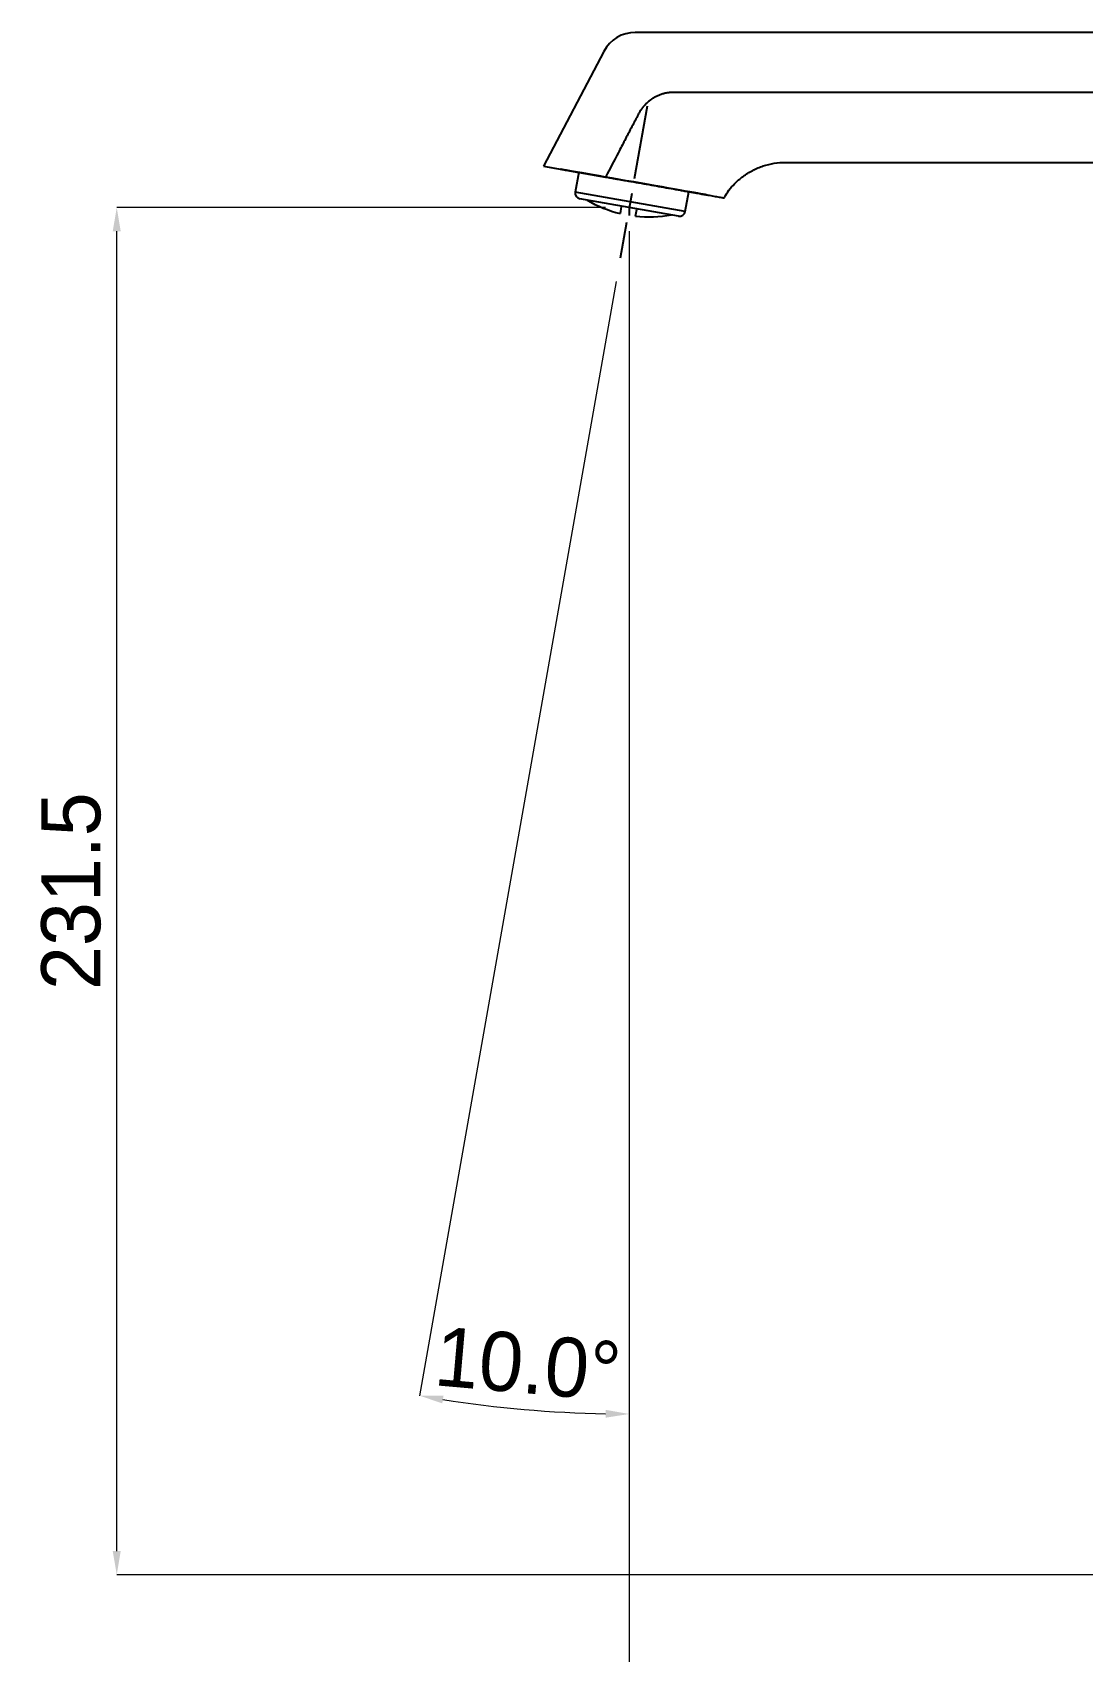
# Model space of a CAD drawing. Extents: x 828 to 1855, y 0 to 752.
# Drawn here: x 1226.5 to 1404.1, y 260.8 to 534.8 of the extents above; entities that cross this region are included whole.
import ezdxf

# ---------------------------------------------------------------- set-up
doc = ezdxf.new("R2010")
doc.units = 0
doc.header["$LTSCALE"] = 10
doc.header["$MEASUREMENT"] = 0
doc.header["$PDMODE"] = 3
doc.header["$PDSIZE"] = -10
doc.linetypes.add('CENTER', pattern=[2, 1.25, -0.25, 0.25, -0.25])
doc.layers.get('0').update_dxf_attribs({"linetype": 'CONTINUOUS'})
doc.layers.get('DEFPOINTS').update_dxf_attribs({"linetype": 'CONTINUOUS'})
doc.layers.add('1', color=7, linetype='CONTINUOUS')
doc.styles.add('Daelim Dimension', font='')
doc.styles.get('Daelim Dimension').set_extended_font_data('나눔고딕')
doc.dimstyles.new('DEFAULT', dxfattribs={"dimscale": 2, "dimtxt": 2, "dimasz": 2, "dimexe": 0, "dimexo": 2, "dimgap": 1, "dimtad": 1, "dimdec": 0, "dimzin": 9, "dimdsep": 46, "dimtxsty": 'Daelim Dimension', "dimcen": 0.5, "dimclrd": 5, "dimclre": 5, "dimclrt": 256, "dimadec": 1, "dimazin": 0, "dimtfac": 1, "dimtdec": 0, "dimtix": 1, "dimtmove": 0, "dimatfit": 3, "dimfxl": 1, "dimtolj": 1, "dimtzin": 1, "dimlwd": 9, "dimlwe": 9, "dimarcsym": 0})

# ---------------------------------------------------------------- blocks, each defined once
blk = doc.blocks.new('*D15')
at = {"color": 5, "lineweight": 9, "ltscale": 0.5, "transparency": 16777216}
for p, q in [((1327.41, 501.11), (1327.41, 223.81)), ((1486.88, 270.25), (1486.88, 223.81)), ((1331.41, 223.81), (1482.88, 223.81))]:
    blk.add_line(p, q, dxfattribs=at)
at = {"color": 5, "ltscale": 0.5, "transparency": 16777216}
for points in [[(1331.41, 224.48), (1331.41, 223.15), (1327.41, 223.81)], [(1482.88, 224.48), (1482.88, 223.15), (1486.88, 223.81)]]:
    blk.add_solid(points, dxfattribs=at)
at = {"layer": 'DEFPOINTS', "color": 0, "ltscale": 0.5, "transparency": 16777216}
for p in [(1327.41, 505.11), (1486.88, 274.25), (1486.88, 223.81)]:
    blk.add_point(p, dxfattribs=at)
at = {"color": 7, "lineweight": -3, "ltscale": 0.5, "transparency": 16777216, "insert": (1407.14, 231.52), "char_height": 10, "attachment_point": 5, "style": 'Daelim Dimension'}
blk.add_mtext('\\A1;159.5', dxfattribs=at)
blk = doc.blocks.new('*D16')
at = {"color": 5, "lineweight": 9, "ltscale": 0.5, "transparency": 16777216}
for p, q in [((1327.41, 499.78), (1327.41, 300.96)), ((1325.2, 492.58), (1291.96, 304.06))]:
    blk.add_line(p, q, dxfattribs=at)
blk.add_arc((1327.41, 505.11), 204.16, 261.1226, 268.8774, dxfattribs=at)
at = {"color": 5, "ltscale": 0.5, "transparency": 16777216}
for points in [[(1295.79, 302.75), (1296.01, 304.06), (1291.96, 304.06)], [(1323.41, 301.66), (1323.4, 300.33), (1327.41, 300.96)]]:
    blk.add_solid(points, dxfattribs=at)
at = {"layer": 'DEFPOINTS', "color": 0, "ltscale": 0.5, "transparency": 16777216}
for p in [(1330.43, 522.26), (1327.41, 505.11), (1327.41, 503.78), (1325.89, 496.52), (1303.71, 302.34)]:
    blk.add_point(p, dxfattribs=at)
at = {"color": 7, "lineweight": -3, "ltscale": 0.5, "transparency": 16777216, "insert": (1310.28, 309.39), "char_height": 10, "attachment_point": 5, "rotation": 355, "style": 'Daelim Dimension'}
blk.add_mtext('\\A1;10.0°', dxfattribs=at)
blk = doc.blocks.new('*D17')
at = {"color": 5, "lineweight": 9, "ltscale": 0.5, "transparency": 16777216}
for p, q in [((1323.41, 505.11), (1240.73, 505.11)), ((1240.73, 277.75), (1240.73, 501.11)), ((1455.88, 273.75), (1240.73, 273.75))]:
    blk.add_line(p, q, dxfattribs=at)
at = {"color": 5, "ltscale": 0.5, "transparency": 16777216}
for points in [[(1240.06, 501.11), (1241.4, 501.11), (1240.73, 505.11)], [(1240.06, 277.75), (1241.4, 277.75), (1240.73, 273.75)]]:
    blk.add_solid(points, dxfattribs=at)
at = {"layer": 'DEFPOINTS', "color": 0, "ltscale": 0.5, "transparency": 16777216}
for p in [(1240.73, 505.11), (1327.41, 505.11), (1459.88, 273.75)]:
    blk.add_point(p, dxfattribs=at)
at = {"color": 7, "lineweight": -3, "ltscale": 0.5, "transparency": 16777216, "insert": (1233.03, 389.43), "char_height": 10, "attachment_point": 5, "rotation": 90, "style": 'Daelim Dimension'}
blk.add_mtext('\\A1;231.5', dxfattribs=at)

msp = doc.modelspace()

# ---------------------------------------------------------------- linework, layer by layer
at = {"ltscale": 0.5}
msp.add_line((1327.41, 505.11), (1327.41, 503.78), dxfattribs=at)
at = {"layer": '1', "color": 7, "linetype": 'Continuous', "lineweight": -3}
for p, q in [((1465.96, 534.75), (1328.44, 534.75)), ((1323.13, 531.54), (1312.92, 512.1)), ((1312.92, 512.1), (1318.86, 511.06)), ((1312.93, 512.12), (1323.41, 510.27)), ((1318.86, 511.07), (1318.27, 507.74)), ((1336.89, 504.46), (1318.27, 507.74)), ((1336.89, 504.46), (1337.47, 507.79)), ((1335.73, 503.65), (1319.08, 506.58)), ((1325.91, 504.1), (1326.11, 505.24)), ((1328.47, 503.65), (1328.67, 504.79))]:
    msp.add_line(p, q, dxfattribs=at)
at = {"layer": '1', "color": 1, "linetype": 'CENTER', "lineweight": -3}
msp.add_line((1330.43, 522.26), (1325.89, 496.52), dxfattribs=at)
at = {"layer": '1', "color": 7, "linetype": 'Continuous', "lineweight": -3}
for centre, radius, start, end in [((1328.44, 528.75), 6, 90, 152.3041), ((1319.26, 507.57), 1, 170, 260), ((1330.79, 524.32), 20.8, 239.636, 256.4167), ((1335.9, 504.63), 1, 260, 350), ((1330.79, 524.32), 20.8, 263.5833, 280.364)]:
    msp.add_arc(centre, radius, start, end, dxfattribs=at)
for start_param, end_param in [(3.141656, 6.283185), (0, 0.713142), (2.427568, 3.141656)]:
    msp.add_ellipse((1328.17, 509.43), major_axis=(-12.31, 2.17), ratio=0.000346, start_param=start_param, end_param=end_param, dxfattribs=at)
for points, knots in [([(1464.45, 524.57), (1439.65, 524.57), (1414.84, 524.58), (1377.64, 524.58), (1365.24, 524.59), (1351.28, 524.59), (1349.73, 524.59), (1347.41, 524.59), (1346.63, 524.59), (1345.08, 524.59), (1343.92, 524.59), (1342.76, 524.59), (1341.98, 524.59), (1341.59, 524.59), (1340.43, 524.59), (1339.66, 524.59), (1338.49, 524.59), (1338.11, 524.59), (1337.53, 524.59), (1337.33, 524.59), (1336.94, 524.59), (1336.75, 524.59), (1336.36, 524.59), (1336.17, 524.59), (1335.78, 524.59), (1335.59, 524.6), (1335.2, 524.6), (1335.01, 524.6), (1334.62, 524.58), (1334.43, 524.57), (1334.14, 524.55), (1334.04, 524.53), (1333.85, 524.51), (1333.66, 524.47), (1333.47, 524.43), (1333.32, 524.4), (1333.28, 524.38), (1333.18, 524.36), (1333.13, 524.35), (1332.9, 524.28), (1332.71, 524.21), (1332.35, 524.07), (1332, 523.92), (1331.66, 523.73), (1331.41, 523.58), (1331.32, 523.52), (1331.2, 523.44), (1331.16, 523.41), (1331.08, 523.36), (1331.04, 523.33), (1330.84, 523.19), (1330.69, 523.07), (1330.4, 522.81), (1330.26, 522.68), (1329.99, 522.4), (1329.86, 522.25), (1329.7, 522.06), (1329.67, 522.03), (1329.61, 521.95), (1329.58, 521.91), (1329.49, 521.79), (1329.44, 521.71), (1329.33, 521.55), (1329.28, 521.47), (1329.17, 521.3), (1329.13, 521.22), (1328.98, 520.96), (1328.89, 520.79), (1328.76, 520.53), (1328.72, 520.44), (1328.63, 520.27), (1328.49, 520.01), (1328.36, 519.75), (1328.09, 519.24), (1327.55, 518.2), (1327.01, 517.17), (1326.29, 515.79), (1325.93, 515.1), (1324.85, 513.03), (1324.13, 511.65), (1323.41, 510.27)], [0, 0, 0, 0, 0.5, 0.5, 0.75, 0.75, 0.78125, 0.78125, 0.796875, 0.796875, 0.8125, 0.820313, 0.820313, 0.828125, 0.828125, 0.84375, 0.84375, 0.851563, 0.851563, 0.855469, 0.855469, 0.859375, 0.859375, 0.863281, 0.863281, 0.867188, 0.867188, 0.871094, 0.871094, 0.875, 0.875, 0.876953, 0.876953, 0.878906, 0.880859, 0.880859, 0.881836, 0.881836, 0.882813, 0.882813, 0.886719, 0.886719, 0.890625, 0.894531, 0.894531, 0.896484, 0.896484, 0.897461, 0.897461, 0.898438, 0.898438, 0.902344, 0.902344, 0.90625, 0.90625, 0.910156, 0.910156, 0.911133, 0.911133, 0.912109, 0.912109, 0.914063, 0.914063, 0.916016, 0.916016, 0.917969, 0.917969, 0.921875, 0.921875, 0.923828, 0.923828, 0.925781, 0.929688, 0.929688, 0.9375, 0.953125, 0.953125, 0.96875, 0.96875, 1, 1, 1, 1]), ([(1323.41, 510.27), (1323.55, 510.25), (1323.69, 510.22), (1323.98, 510.17), (1324.4, 510.1), (1324.83, 510.02), (1325.4, 509.92), (1325.69, 509.87), (1326.26, 509.77), (1326.55, 509.72), (1327.41, 509.57), (1327.99, 509.47), (1329.15, 509.26), (1329.73, 509.16), (1330.87, 508.96), (1331.44, 508.86), (1332.56, 508.66), (1333.12, 508.56), (1334.22, 508.37), (1334.76, 508.27), (1335.42, 508.16), (1335.55, 508.13), (1335.82, 508.09), (1335.95, 508.07), (1336.34, 508), (1336.59, 507.95), (1337.35, 507.82), (1337.84, 507.73), (1338.79, 507.56), (1339.24, 507.48), (1339.79, 507.39), (1339.95, 507.36), (1340.11, 507.33), (1340.21, 507.31), (1340.26, 507.3), (1340.52, 507.26), (1340.72, 507.22), (1341.29, 507.12), (1341.65, 507.06), (1342.12, 506.98), (1342.27, 506.95), (1342.56, 506.9), (1342.69, 506.88), (1342.94, 506.83), (1343.06, 506.81), (1343.21, 506.78), (1343.26, 506.77), (1343.36, 506.76), (1343.4, 506.75), (1343.46, 506.74), (1343.48, 506.74), (1343.49, 506.73)], [0, 0, 0, 0, 0.0156123, 0.0156123, 0.0312246, 0.0624492, 0.0624492, 0.0936737, 0.0936737, 0.1248983, 0.1248983, 0.1873475, 0.1873475, 0.2497966, 0.2497966, 0.3122458, 0.3122458, 0.3746949, 0.3746949, 0.4371441, 0.4371441, 0.4527564, 0.4527564, 0.4683686, 0.4683686, 0.4995932, 0.4995932, 0.5620424, 0.5620424, 0.6244915, 0.6244915, 0.6401038, 0.64791, 0.64791, 0.6557161, 0.6557161, 0.6869407, 0.6869407, 0.7493898, 0.7493898, 0.7806144, 0.7806144, 0.811839, 0.811839, 0.8430636, 0.8430636, 0.8586758, 0.8586758, 0.8742881, 0.8742881, 0.8802534, 0.8802534, 0.8802534, 0.8802534])]:
    msp.add_open_spline(points, degree=3, knots=knots, dxfattribs=at)
at = {"layer": '1', "color": 7, "linetype": 'Continuous'}
msp.add_open_spline([(1343.49, 506.73), (1343.51, 506.77), (1343.53, 506.8), (1343.54, 506.83), (1343.76, 507.25), (1344, 507.66), (1344.56, 508.43), (1344.88, 508.78), (1345.66, 509.58), (1346.15, 510), (1347.18, 510.76), (1347.72, 511.11), (1348.86, 511.7), (1349.46, 511.95), (1350.68, 512.35), (1351.31, 512.51), (1352.59, 512.7), (1353.22, 512.74), (1354.33, 512.76), (1354.8, 512.75), (1355.72, 512.75), (1356.17, 512.75), (1357.09, 512.75), (1357.55, 512.75), (1358.46, 512.75), (1358.91, 512.75), (1360.48, 512.75), (1361.58, 512.75), (1365.18, 512.75), (1367.67, 512.75), (1375.73, 512.75), (1381.3, 512.75), (1403.14, 512.75), (1419.41, 512.75), (1437.25, 512.75), (1438.83, 512.75), (1440.4, 512.75)], degree=3, knots=[-0.001021, -0.001021, -0.001021, -0.001021, 0, 0, 0, 0.013643, 0.013643, 0.027287, 0.027287, 0.046044, 0.046044, 0.064802, 0.064802, 0.08356, 0.08356, 0.102317, 0.102317, 0.121075, 0.121075, 0.135283, 0.135283, 0.149188, 0.149188, 0.163094, 0.163094, 0.177, 0.177, 0.210638, 0.210638, 0.286594, 0.286594, 0.456328, 0.456328, 0.95204, 0.95204, 1, 1, 1, 1], dxfattribs=at)

# ---------------------------------------------------------------- dimensions: what is measured, and where the dimension line sits
at = {"color": 5, "lineweight": -3, "ltscale": 0.5}
dim = msp.add_angular_dim_2l(base=(1303.71, 302.34), line1=((1327.41, 505.11), (1327.41, 503.78)), line2=((1330.43, 522.26), (1325.89, 496.52)), dimstyle='DEFAULT', override={"dimtxt": 5, "dimclrt": 7}, dxfattribs=at)
dim.commit()
dim.dimension.update_dxf_attribs({"geometry": '*D16', "text_midpoint": (1310.28, 309.39)})
dim = msp.add_linear_dim(base=(1240.73, 505.11), p1=(1459.88, 273.75), p2=(1327.41, 505.11), angle=90, text='<>.5', dimstyle='DEFAULT', override={"dimtxt": 5, "dimclrt": 7}, dxfattribs=at)
dim.commit()
dim.dimension.update_dxf_attribs({"geometry": '*D17', "text_midpoint": (1233.03, 389.43)})
dim = msp.add_linear_dim(base=(1486.88, 223.81), p1=(1327.41, 505.11), p2=(1486.88, 274.25), text='<>.5', dimstyle='DEFAULT', override={"dimtxt": 5, "dimclrt": 7}, dxfattribs=at)
dim.commit()
dim.dimension.update_dxf_attribs({"geometry": '*D15', "text_midpoint": (1407.14, 231.52)})

doc.saveas('drawing.dxf')
